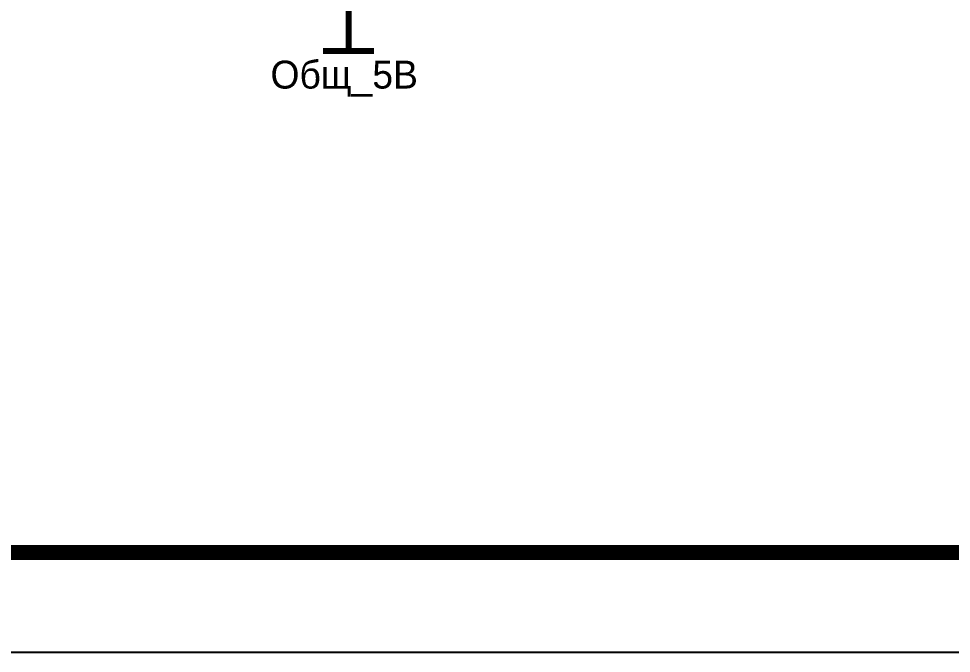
# Model space of a CAD drawing. Extents: x 0 to 594, y 0 to 420.
# Drawn here: x 206.1 to 252.58, y -0.05 to 31.55 of the extents above; entities that cross this region are included whole.
import ezdxf

# ---------------------------------------------------------------- set-up
doc = ezdxf.new("R2010")
doc.units = 0
doc.layers.add('SHEET', color=255, linetype='CONTINUOUS')

msp = doc.modelspace()

# ---------------------------------------------------------------- linework, layer by layer
at = {"layer": 'SHEET', "const_width": 0.0991}
msp.add_lwpolyline([(0.174, 420), (0.174, 0), (593.861, 0), (593.861, 420), (0.174, 420), (0.174, 420)], close=True, dxfattribs=at)
msp.add_lwpolyline([(0.174, 420), (0.174, 0), (593.861, 0), (593.861, 420), (0.174, 420), (0.174, 420)], close=True, dxfattribs=at)
at = {"layer": 'SHEET'}
for points, const_width in [([(222.542, 32.487), (222.542, 29.95)], 0.3), ([(221.274, 29.95), (223.809, 29.95)], 0.3), ([(8.161, 4.969), (588.895, 4.969)], 0.749)]:
    msp.add_lwpolyline(points, dxfattribs=dict(at, const_width=const_width))

# ---------------------------------------------------------------- texts
msp.add_text('Общ_5В', height=1.3898, dxfattribs=at).set_placement((218.652, 28.074))

doc.saveas('drawing.dxf')
